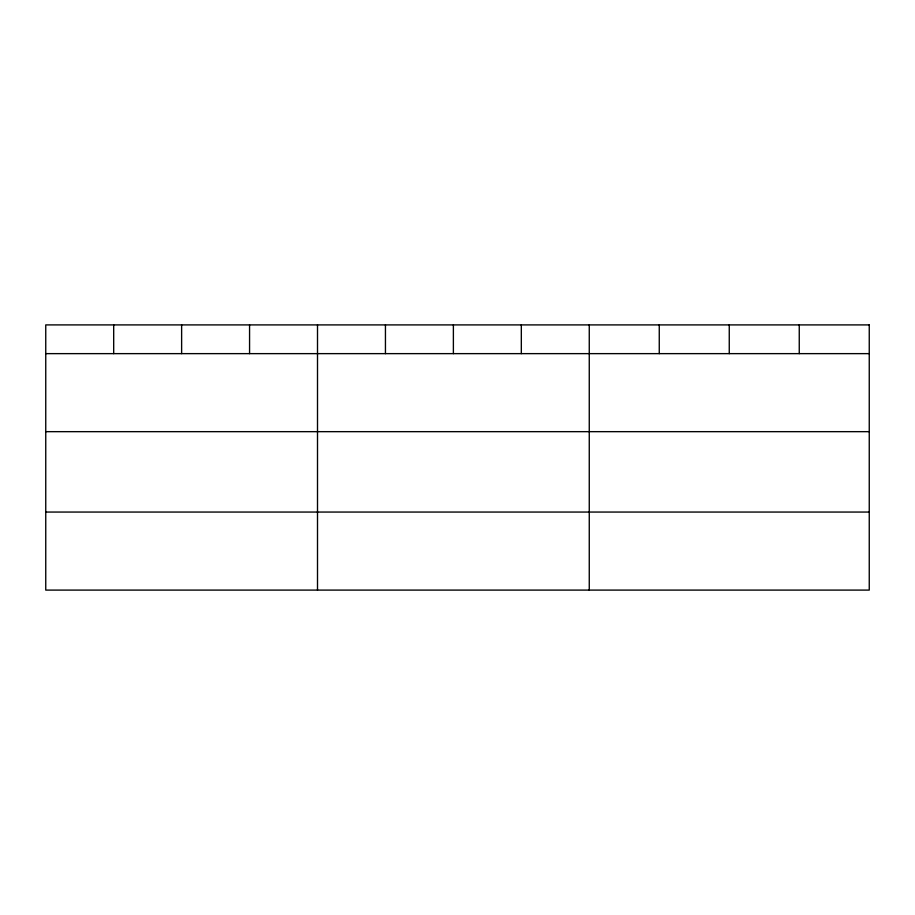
<?xml version="1.0" encoding="UTF-8"?>
<svg xmlns="http://www.w3.org/2000/svg" width="915" height="915" viewBox="0 0 915 915"><rect width="100%" height="100%" fill="white"/><g stroke="black" fill="none" stroke-linecap="round" stroke-linejoin="round"><path stroke-width="1.37" d="M45.75 353.636L869.25 353.636M45.75 431.663L869.25 431.663M45.75 512.057L869.25 512.057M799.252 324.905L799.252 353.636M729.255 324.905L729.255 353.636M659.258 324.905L659.258 353.636M589.26 324.905L589.26 590.095M521.321 324.905L521.321 353.636M453.382 324.905L453.382 353.636M385.444 324.905L385.444 353.636M317.505 324.905L317.505 590.095M249.566 324.905L249.566 353.636M181.628 324.905L181.628 353.636M113.689 324.905L113.689 353.636M869.25 324.905L45.75 324.905L45.75 590.095L869.25 590.095L869.25 324.905"/></g></svg>
